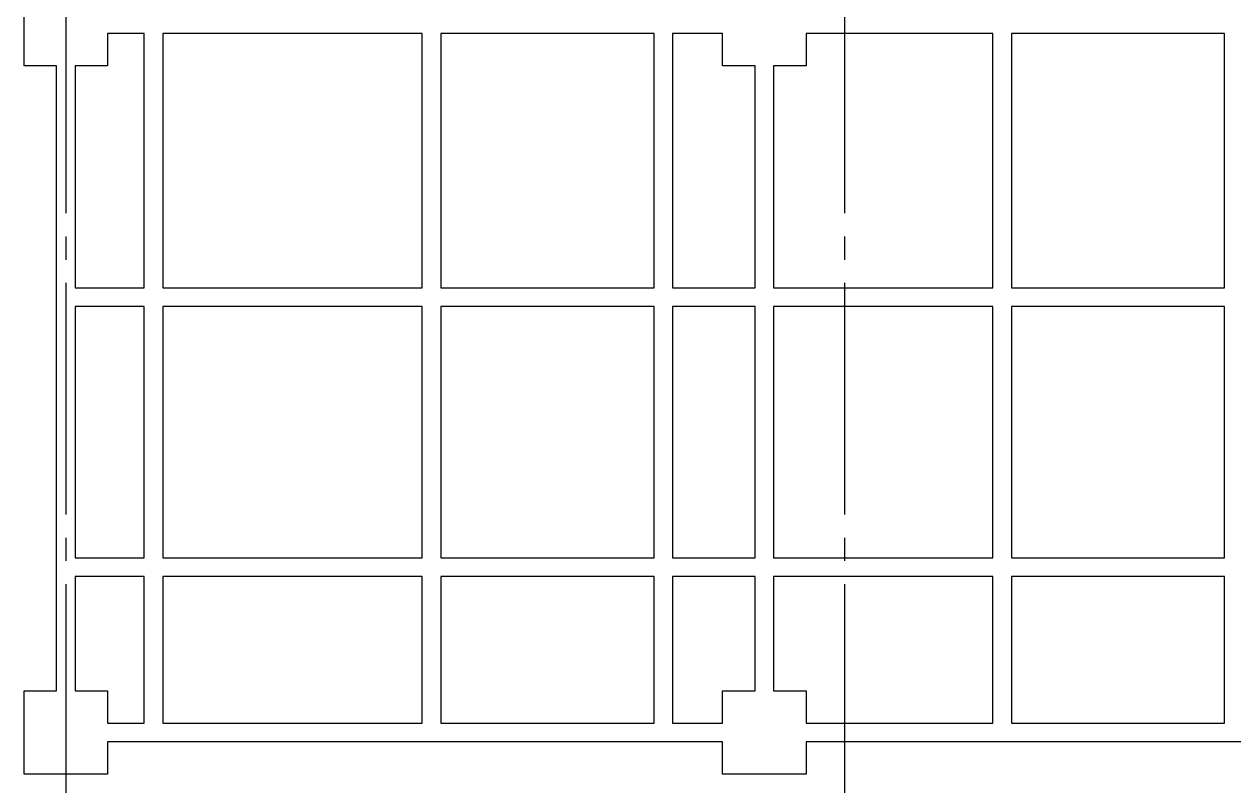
# Model space of a CAD drawing. Header units: millimetres. Extents: x -960 to 41501, y -1010 to 11880.
# Drawn here: x 2595 to 3900, y 9092 to 9914 of the extents above; entities that cross this region are included whole.
import ezdxf
from ezdxf.enums import TextEntityAlignment as Align

# ---------------------------------------------------------------- set-up
doc = ezdxf.new("R2010")
doc.units = ezdxf.units.MM
doc.header["$LTSCALE"] = 100
doc.linetypes.add('X-S-FAB-L10$0$COL-CEN-LIN', pattern=[3.25, 2.5, -0.25, 0.25, -0.25])
for name, color, linetype in [('0-XREF', 7, 'Continuous'), ('X-S-FAB-L10$0$0-DIM-TXT', 8, 'Continuous'), ('X-S-FAB-L10$0$BLOCK', 8, 'Continuous'), ('X-S-FAB-L10$0$CCL', 8, 'X-S-FAB-L10$0$COL-CEN-LIN'), ('X-S-FAB-L10$0$Steel Frame-188K', 8, 'Continuous')]:
    doc.layers.add(name, color=color, linetype=linetype)
doc.styles.add('X-S-FAB-L10$0$CHINA', font='simplex.shx', dxfattribs={"width": 0.75, "bigfont": 'chineset.shx'})
doc.styles.add('X-S-FAB-L10$0$Standard', font='', dxfattribs={"width": 0.8})
doc.styles.add('X-S-FAB-L10$0$TG_NOTE_TEXT', font='simplex.shx', dxfattribs={"width": 0.75, "bigfont": 'chineset.shx'})
doc.styles.get('X-S-FAB-L10$0$Standard').set_extended_font_data('Microsoft JhengHei')

# ---------------------------------------------------------------- blocks, each defined once
blk = doc.blocks.new('X-S-FAB-L10$0$FAB2-L05')
at = {"layer": 'X-S-FAB-L10$0$CCL'}
for p, q in [((-23520, 11005), (-23520, 0)), ((-22680, 11005), (-22680, 0))]:
    blk.add_line(p, q, dxfattribs=at)
blk = doc.blocks.new('X-S-FAB-L10')
at = {"layer": 'X-S-FAB-L10$0$Steel Frame-188K'}
blk.add_lwpolyline([(4275, 9140), (3438.5, 9140), (3438.5, 9105), (3348.5, 9105), (3348.5, 9140), (2685, 9140), (2685, 9105), (2595, 9105), (2595, 9195), (2630, 9195), (2630, 9869), (2595, 9869), (2595, 9959), (2685, 9959), (2685, 9924), (3348.5, 9924), (3348.5, 9959), (3383.5, 9959), (3383.5, 10618.6), (3348.5, 10618.6), (3348.5, 10708.6)], dxfattribs=at)
for points in [[(2724.5, 9904), (2685, 9904), (2685, 9869), (2650, 9869), (2650, 9629.6), (2724.5, 9629.6)], [(3024.5, 9904), (2744.5, 9904), (2744.5, 9629.6), (3024.5, 9629.6)], [(3274.5, 9904), (3044.5, 9904), (3044.5, 9629.6), (3274.5, 9629.6)], [(3383.5, 9869), (3348.5, 9869), (3348.5, 9904), (3294.5, 9904), (3294.5, 9629.6), (3383.5, 9629.6)], [(3640, 9904), (3438.5, 9904), (3438.5, 9869), (3403.5, 9869), (3403.5, 9629.6), (3640, 9629.6)], [(3890, 9904), (3660, 9904), (3660, 9629.6), (3890, 9629.6)], [(2724.5, 9609.6), (2650, 9609.6), (2650, 9338.3), (2724.5, 9338.3)], [(3024.5, 9609.6), (2744.5, 9609.6), (2744.5, 9338.3), (3024.5, 9338.3)], [(3274.5, 9609.6), (3044.5, 9609.6), (3044.5, 9338.3), (3274.5, 9338.3)], [(3383.5, 9609.6), (3294.5, 9609.6), (3294.5, 9338.3), (3383.5, 9338.3)], [(3640, 9609.6), (3403.5, 9609.6), (3403.5, 9338.3), (3640, 9338.3)], [(3890, 9609.6), (3660, 9609.6), (3660, 9338.3), (3890, 9338.3)], [(2724.5, 9318.3), (2650, 9318.3), (2650, 9195), (2685, 9195), (2685, 9160), (2724.5, 9160)], [(3024.5, 9318.3), (2744.5, 9318.3), (2744.5, 9160), (3024.5, 9160)], [(3274.5, 9318.3), (3044.5, 9318.3), (3044.5, 9160), (3274.5, 9160)], [(3383.5, 9318.3), (3294.5, 9318.3), (3294.5, 9160), (3348.5, 9160), (3348.5, 9195), (3383.5, 9195)], [(3640, 9318.3), (3403.5, 9318.3), (3403.5, 9195), (3438.5, 9195), (3438.5, 9160), (3640, 9160)], [(3890, 9318.3), (3660, 9318.3), (3660, 9160), (3890, 9160)]]:
    blk.add_lwpolyline(points, close=True, dxfattribs=at)
at = {"layer": 'X-S-FAB-L10$0$BLOCK'}
blk.add_blockref('X-S-FAB-L10$0$FAB2-L05', (26160, -720), dxfattribs=at)
at = {"style": 'X-S-FAB-L10$0$TG_NOTE_TEXT', "width": 0.5, "flags": 1}
for p in [(7463.3, 9020), (18268.3, 8649), (11197.8, 4800.2), (16485.8, 4800.2), (25420.3, 2635), (13360, 320, 0), (7463.3, -33.3)]:
    blk.add_attdef('WH', text='', height=20, dxfattribs=at).set_placement(p, align=Align.BOTTOM_LEFT)
at = {"width": 0.5}
for style, p in [('X-S-FAB-L10$0$TG_NOTE_TEXT', (7585, 9020)), ('X-S-FAB-L10$0$TG_NOTE_TEXT', (18390, 8649)), ('X-S-FAB-L10$0$TG_NOTE_TEXT', (11117.5, 4813.5)), ('X-S-FAB-L10$0$TG_NOTE_TEXT', (16607.5, 4813.5)), ('X-S-FAB-L10$0$TG_NOTE_TEXT', (25350, 2635)), ('X-S-FAB-L10$0$Standard', (13129.4, 325, 0)), ('X-S-FAB-L10$0$TG_NOTE_TEXT', (7585, -20))]:
    blk.add_attdef('DESC', text='', height=10, dxfattribs=dict(at, style=style)).set_placement(p, align=Align.BOTTOM_LEFT)
for tag, style, p in [('TYPE', 'X-S-FAB-L10$0$TG_NOTE_TEXT', (7619.3, 9020)), ('NO', 'X-S-FAB-L10$0$TG_NOTE_TEXT', (7650.1, 9020)), ('TYPE', 'X-S-FAB-L10$0$TG_NOTE_TEXT', (18424.2, 8649)), ('NO', 'X-S-FAB-L10$0$TG_NOTE_TEXT', (18455, 8649)), ('NO', 'X-S-FAB-L10$0$TG_NOTE_TEXT', (11088.6, 4813.5)), ('TYPE', 'X-S-FAB-L10$0$TG_NOTE_TEXT', (11151.8, 4813.5)), ('TYPE', 'X-S-FAB-L10$0$TG_NOTE_TEXT', (16641.8, 4813.5)), ('NO', 'X-S-FAB-L10$0$TG_NOTE_TEXT', (16672.6, 4813.5)), ('NO', 'X-S-FAB-L10$0$TG_NOTE_TEXT', (25313, 2635)), ('TYPE', 'X-S-FAB-L10$0$TG_NOTE_TEXT', (25350, 2635)), ('NO', 'X-S-FAB-L10$0$Standard', (13100, 320, 0)), ('TYPE', 'X-S-FAB-L10$0$Standard', (13129.4, 320, 0)), ('TYPE', 'X-S-FAB-L10$0$TG_NOTE_TEXT', (7619.3, -20)), ('NO', 'X-S-FAB-L10$0$TG_NOTE_TEXT', (7650.1, -20))]:
    blk.add_attdef(tag, text='', height=10, dxfattribs=dict(at, style=style)).set_placement(p, align=Align.BOTTOM_RIGHT)
at = {"style": 'X-S-FAB-L10$0$TG_NOTE_TEXT', "width": 0.5, "flags": 1}
for rotation, p in [(180, (43, 7480)), (180, (943, 7480)), (90, (24310, 3717.8)), (270, (17080, 1711.7))]:
    blk.add_attdef('WH', text='', height=20, rotation=rotation, dxfattribs=at).set_placement(p, align=Align.BOTTOM_LEFT)
at = {"width": 0.5}
for rotation, style, p in [(180, 'X-S-FAB-L10$0$Standard', (317.6, 7480)), (180, 'X-S-FAB-L10$0$Standard', (1217.6, 7480)), (90, 'X-S-FAB-L10$0$TG_NOTE_TEXT', (24310, 3647.5)), (270, 'X-S-FAB-L10$0$TG_NOTE_TEXT', (17080, 1605))]:
    blk.add_attdef('DESC', text='', height=10, rotation=rotation, dxfattribs=dict(at, style=style)).set_placement(p, align=Align.BOTTOM_LEFT)
for tag, rotation, style, p in [('TYPE', 180, 'X-S-FAB-L10$0$Standard', (317.6, 7480)), ('NO', 180, 'X-S-FAB-L10$0$Standard', (347, 7480)), ('TYPE', 180, 'X-S-FAB-L10$0$Standard', (1217.6, 7480)), ('NO', 180, 'X-S-FAB-L10$0$Standard', (1247, 7480)), ('TYPE', 90, 'X-S-FAB-L10$0$TG_NOTE_TEXT', (24310, 3647.5)), ('NO', 90, 'X-S-FAB-L10$0$TG_NOTE_TEXT', (24310, 3610.5)), ('TYPE', 270, 'X-S-FAB-L10$0$TG_NOTE_TEXT', (17080, 1605)), ('NO', 270, 'X-S-FAB-L10$0$TG_NOTE_TEXT', (17080, 1573))]:
    blk.add_attdef(tag, text='', height=10, rotation=rotation, dxfattribs=dict(at, style=style)).set_placement(p, align=Align.BOTTOM_RIGHT)
at = {"layer": 'X-S-FAB-L10$0$0-DIM-TXT', "style": 'X-S-FAB-L10$0$CHINA', "width": 0.75}
for p in [(667.4, 7855.1, -2689.4), (22627.4, 6728.8), (25644.7, 6728.8), (24778.8, 5569.1), (1118.3, 4980), (417.8, 4594.6), (23874.8, 4355), (22927.4, 4330.1), (23749.9, 3901.4), (417.8, 3765.2), (1118.3, 3730), (417.8, 3115.8), (536.9, 2227.8), (16909, 1782.7), (888.4, 880.5), (16977.4, 750), (18878.8, 750), (25641.2, 553.2), (21364, 526.9)]:
    blk.add_attdef('HIG', text='', height=80, dxfattribs=at).set_placement(p, align=Align.MIDDLE_LEFT)

msp = doc.modelspace()

# ---------------------------------------------------------------- block references
at = {"layer": '0-XREF'}
msp.add_blockref('X-S-FAB-L10', (0, 0), dxfattribs=at)

doc.saveas('drawing.dxf')
